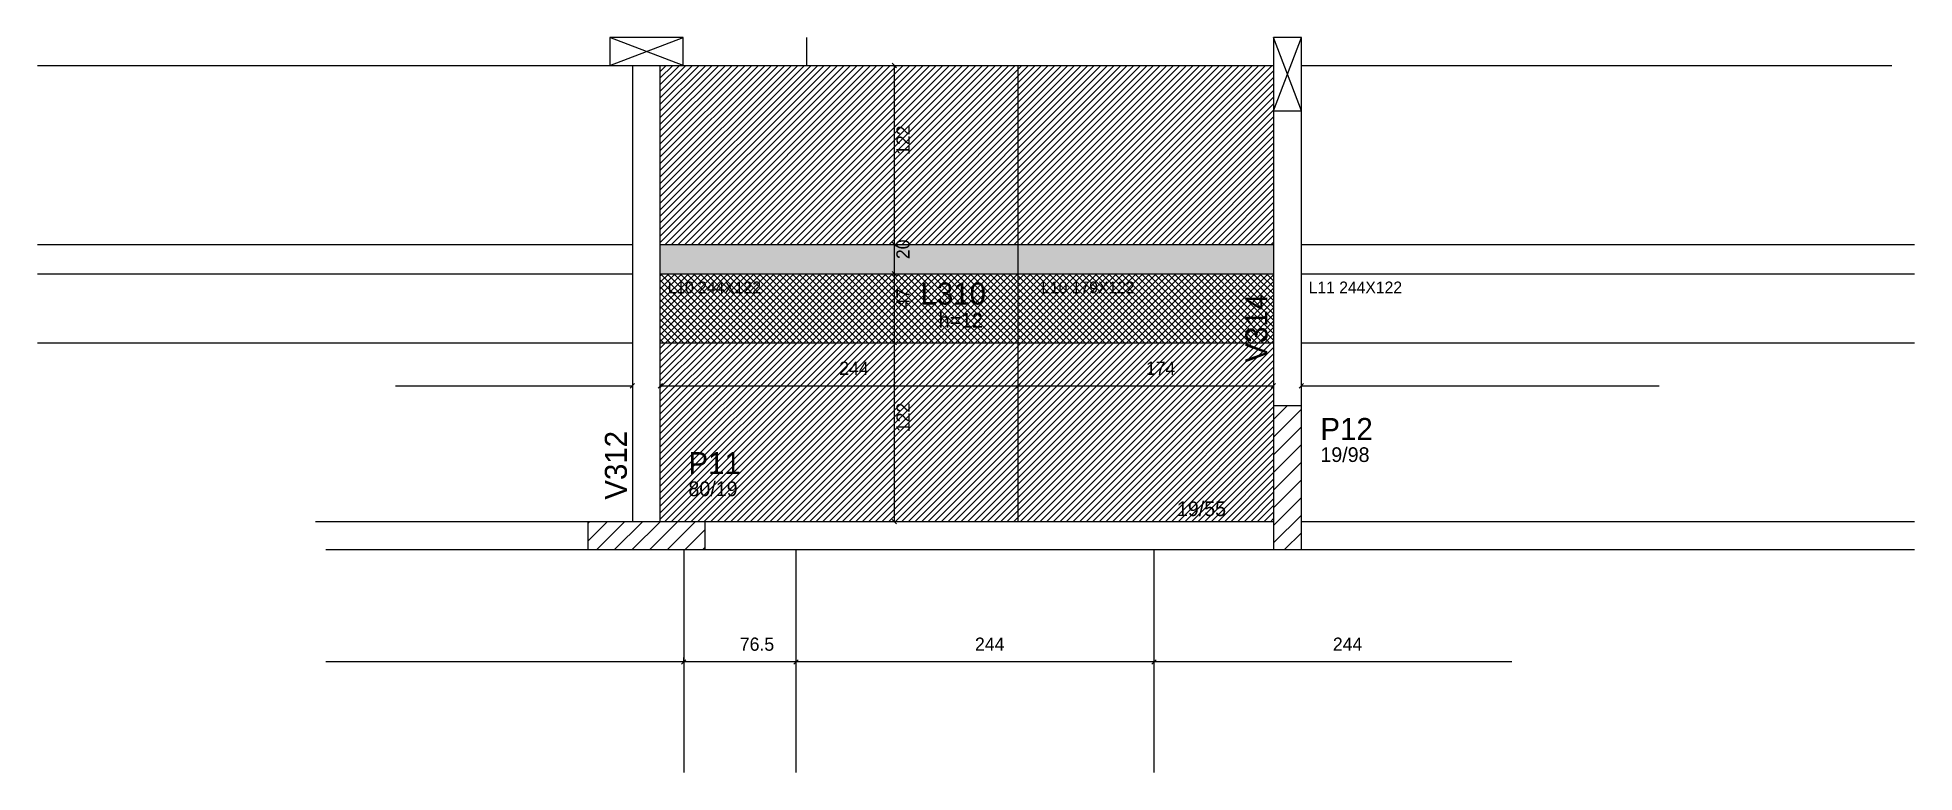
# Model space of a CAD drawing. Header units: metres. Extents: x 2743 to 4022, y 2110 to 2611.
import ezdxf

# ---------------------------------------------------------------- set-up
doc = ezdxf.new("R2010")
doc.units = ezdxf.units.M
for name, color, linetype in [('1', 7, 'Continuous'), ('3', 7, 'Continuous'), ('4', 7, 'Continuous'), ('7', 7, 'Continuous'), ('AUX00', 7, 'Continuous'), ('Hachura', 7, 'Continuous'), ('Painéis', 7, 'Continuous'), ('REAPROVEITAMENTO', 7, 'Continuous')]:
    doc.layers.add(name, color=color, linetype=linetype)

msp = doc.modelspace()

# ---------------------------------------------------------------- hatches: boundary and pattern name
at = {"layer": 'Hachura'}
h = msp.add_hatch(color=7, dxfattribs=at)
h.dxf.hatch_style = 1
h.paths.add_polyline_path([(3167.1, 2449.9), (3585.1, 2449.9), (3585.1, 2469.9), (3167.1, 2469.9), (3167.1, 2449.9)])
h = msp.add_hatch(dxfattribs=at)
h.set_pattern_fill('ANSI37')
h.paths.add_polyline_path([(3585.1, 2449.9), (3167.1, 2449.9), (3167.1, 2402.9), (3585.1, 2402.9), (3585.1, 2449.9)])
at = {"layer": 'REAPROVEITAMENTO'}
h = msp.add_hatch(dxfattribs=at)
h.set_pattern_fill('ANSI31')
h.paths.add_polyline_path([(3585.1, 2469.9), (3167.1, 2469.9), (3167.1, 2591.9), (3585.1, 2591.9), (3585.1, 2469.9)])
h = msp.add_hatch(dxfattribs=at)
h.set_pattern_fill('ANSI31')
h.paths.add_polyline_path([(3585.1, 2402.9), (3167.1, 2402.9), (3167.1, 2280.9), (3585.1, 2280.9), (3585.1, 2402.9)])

# ---------------------------------------------------------------- linework, layer by layer
at = {"color": 4, "lineweight": 25}
for p, q in [((3183.1, 2185.6), (3183.1, 2188.3)), ((3183.1, 2185.3), (2939.1, 2185.3)), ((3259.6, 2185.3), (3183.1, 2185.3)), ((3183.1, 2182.9), (3183.1, 2182.3)), ((3503.6, 2185.3), (3259.6, 2185.3)), ((3747.6, 2185.3), (3503.6, 2185.3))]:
    msp.add_line(p, q, dxfattribs=at)
at = {"color": 0, "lineweight": 25}
for p, q in [((3184.6, 2186.8), (3181.6, 2183.8)), ((3181.6, 2183.8), (3184.6, 2186.8)), ((3261.1, 2186.8), (3258.1, 2183.8)), ((3258.1, 2183.8), (3261.1, 2186.8)), ((3505.1, 2186.8), (3502.1, 2183.8)), ((3502.1, 2183.8), (3505.1, 2186.8))]:
    msp.add_line(p, q, dxfattribs=at)
at = {"layer": '1', "color": 1, "lineweight": 25}
for p, q in [((3132.6, 2591.9), (3182.6, 2610.9)), ((3182.6, 2591.9), (3132.6, 2610.9)), ((3585.1, 2560.9), (3604.1, 2610.9)), ((3604.1, 2560.9), (3585.1, 2610.9))]:
    msp.add_line(p, q, dxfattribs=at)
at = {"layer": '3', "color": 3, "lineweight": 25}
for p, q in [((3267.1, 2591.9), (3267.1, 2610.9)), ((3585.1, 2350.5), (3594.5, 2359.9)), ((3585.1, 2338.5), (3604.1, 2357.5)), ((3585.1, 2326.5), (3604.1, 2345.5)), ((3585.1, 2314.4), (3604.1, 2333.4)), ((3585.1, 2302.4), (3604.1, 2321.4)), ((3585.1, 2290.4), (3604.1, 2309.4)), ((3585.1, 2278.4), (3604.1, 2297.4)), ((3117.6, 2267.7), (3130.8, 2280.9)), ((3117.6, 2279.7), (3118.8, 2280.9)), ((3123.8, 2261.9), (3142.8, 2280.9)), ((3135.9, 2261.9), (3154.9, 2280.9)), ((3147.9, 2261.9), (3166.9, 2280.9)), ((3159.9, 2261.9), (3178.9, 2280.9)), ((3171.9, 2261.9), (3190.9, 2280.9)), ((3585.1, 2266.4), (3604.1, 2285.4)), ((3184, 2261.9), (3197.6, 2275.6)), ((3592.7, 2261.9), (3604.1, 2273.3)), ((3196, 2261.9), (3197.6, 2263.5))]:
    msp.add_line(p, q, dxfattribs=at)
for points in [[(2742.6, 2591.9), (3148.1, 2591.9)], [(3148.1, 2591.9), (3148.1, 2280.9)], [(3167.1, 2591.9), (3585.1, 2591.9)], [(3167.1, 2280.9), (3167.1, 2591.9)], [(3585.1, 2591.9), (3585.1, 2359.9)], [(3604.1, 2591.9), (4006.6, 2591.9)], [(3604.1, 2359.9), (3604.1, 2591.9)], [(3117.6, 2280.9), (2932.1, 2280.9)], [(3585.1, 2280.9), (3197.6, 2280.9)], [(4022.1, 2280.9), (3604.1, 2280.9)], [(2939.1, 2261.9), (3117.6, 2261.9)], [(3197.6, 2261.9), (3585.1, 2261.9)], [(3604.1, 2261.9), (4022.1, 2261.9)]]:
    msp.add_lwpolyline(points, dxfattribs=at)
at = {"layer": '7', "color": 7, "lineweight": 25}
for points in [[(3132.6, 2591.9), (3182.6, 2591.9), (3182.6, 2610.9), (3132.6, 2610.9), (3132.6, 2591.9)], [(3585.1, 2560.9), (3604.1, 2560.9), (3604.1, 2610.9), (3585.1, 2610.9), (3585.1, 2560.9)], [(3585.1, 2261.9), (3604.1, 2261.9), (3604.1, 2359.9), (3585.1, 2359.9), (3585.1, 2261.9)], [(3117.6, 2261.9), (3197.6, 2261.9), (3197.6, 2280.9), (3117.6, 2280.9), (3117.6, 2261.9)]]:
    msp.add_lwpolyline(points, dxfattribs=at)
at = {"layer": 'Painéis', "color": 0, "lineweight": 25}
for p, q in [((3328.1, 2590.4), (3325.1, 2593.4)), ((3325.1, 2471.4), (3328.1, 2468.4)), ((3328.1, 2468.4), (3325.1, 2471.4)), ((3325.1, 2451.4), (3328.1, 2448.4)), ((3328.1, 2448.4), (3325.1, 2451.4)), ((3325.1, 2404.4), (3328.1, 2401.4)), ((3328.1, 2401.4), (3325.1, 2404.4)), ((3146.6, 2372), (3149.6, 2375)), ((3168.6, 2375), (3165.6, 2372)), ((3409.6, 2372), (3412.6, 2375)), ((3412.6, 2375), (3409.6, 2372)), ((3583.6, 2372), (3586.6, 2375)), ((3605.6, 2375), (3602.6, 2372)), ((3325.1, 2282.4), (3328.1, 2279.4))]:
    msp.add_line(p, q, dxfattribs=at)
at = {"layer": 'Painéis', "color": 4, "lineweight": 25}
for p, q in [((3326.6, 2591.9), (3326.6, 2469.9)), ((3326.6, 2469.9), (3326.6, 2449.9)), ((3326.6, 2449.9), (3326.6, 2402.9)), ((3326.6, 2402.9), (3326.6, 2280.9)), ((2986.6, 2373.5), (3148.1, 2373.5)), ((3167.1, 2373.5), (3411.1, 2373.5)), ((3411.1, 2373.5), (3585.1, 2373.5)), ((3604.1, 2373.5), (3848.1, 2373.5))]:
    msp.add_line(p, q, dxfattribs=at)
at = {"layer": 'Painéis', "color": 200, "lineweight": 25}
for p, q in [((3411.1, 2280.9), (3411.1, 2591.9)), ((2742.6, 2469.9), (3148.1, 2469.9)), ((3167.1, 2469.9), (3585.1, 2469.9)), ((3604.1, 2469.9), (4022.1, 2469.9)), ((2742.6, 2449.9), (3148.1, 2449.9)), ((3167.1, 2449.9), (3585.1, 2449.9)), ((3604.1, 2449.9), (4022.1, 2449.9)), ((2742.6, 2402.9), (3148.1, 2402.9)), ((3167.1, 2402.9), (3585.1, 2402.9)), ((3604.1, 2402.9), (4022.1, 2402.9)), ((3183.1, 2261.9), (3183.1, 2109.9)), ((3259.6, 2261.9), (3259.6, 2109.9)), ((3503.6, 2261.9), (3503.6, 2109.9))]:
    msp.add_line(p, q, dxfattribs=at)

# ---------------------------------------------------------------- texts
at = {"color": 240, "lineweight": 25}
for s, p in [('76.5', (3221.3, 2192.9)), ('244', (3381.6, 2192.9)), ('244', (3625.6, 2192.9))]:
    msp.add_text(s, height=9, dxfattribs=at).set_placement(p)
at = {"layer": '3', "color": 3, "lineweight": 25}
for s, p in [('h=12', (3356.9, 2413.2)), ('19/98', (3617.1, 2321.6)), ('80/19', (3186.3, 2298.3)), ('19/55', (3519.3, 2284.7))]:
    msp.add_text(s, height=10, dxfattribs=at).set_placement(p)
at = {"layer": '4', "color": 4, "lineweight": 25}
for s, p in [('L310', (3344.5, 2428.9)), ('P12', (3617.1, 2336.6)), ('P11', (3186.3, 2313.3))]:
    msp.add_text(s, height=15, dxfattribs=at).set_placement(p)
for s, p in [('V314', (3581, 2389.4)), ('V312', (3144.3, 2295.9))]:
    msp.add_text(s, height=15, rotation=90, dxfattribs=at).set_placement(p)
at = {"layer": 'AUX00', "color": 7, "lineweight": 25}
for s, p in [('L10^J244X122', (3172.1, 2436.6)), ('L10^J179X122', (3426.8, 2436.6)), ('L11^J244X122', (3609.1, 2436.6))]:
    msp.add_text(s, height=8, dxfattribs=at).set_placement(p)
at = {"layer": 'Painéis', "color": 240, "lineweight": 25}
for s, p in [('122', (3337.1, 2530.9)), ('20', (3337, 2459.9)), ('47', (3337.1, 2426.4)), ('122', (3337.1, 2341.9))]:
    msp.add_text(s, height=9, rotation=90, dxfattribs=at).set_placement(p)
for s, p in [('244', (3289.1, 2381)), ('174', (3498.1, 2381))]:
    msp.add_text(s, height=9, dxfattribs=at).set_placement(p)

doc.saveas('drawing.dxf')
